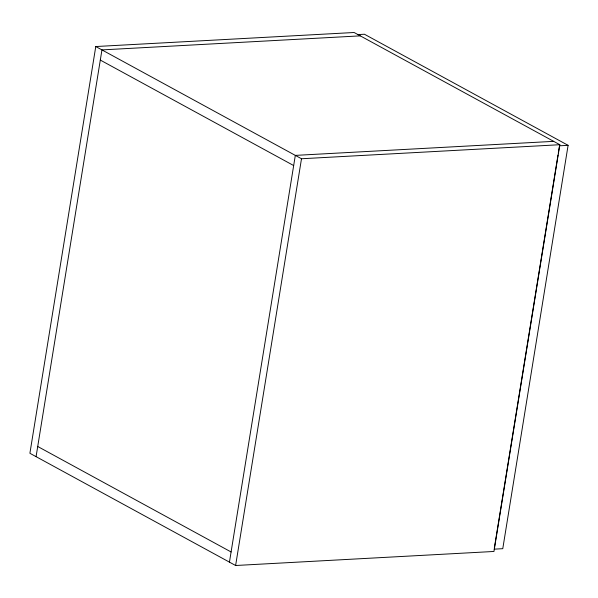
<?xml version="1.0" encoding="UTF-8"?>
<svg xmlns="http://www.w3.org/2000/svg" width="598" height="598" viewBox="0 0 598 598"><rect width="100%" height="100%" fill="white"/><g stroke="black" fill="none" stroke-linecap="round" stroke-linejoin="round"><path stroke-width="0.9" d="M95.777 46.539L29.9 453.284L235.619 565.499L493.955 551.461L559.833 144.716L354.121 32.501L95.777 46.539L301.497 158.754L559.833 144.716M36.074 456.648L101.952 49.903L360.288 35.865M229.445 562.135L295.322 155.39L553.666 141.352M235.619 565.499L301.497 158.754M494.307 548.239L554.421 177.113M554.712 175.266L557.994 155.009M558.293 153.163L559.339 146.719M357.552 34.609L364.444 34.236L568.1 145.329L502.769 548.687L494.157 549.158M559.489 145.8L568.1 145.329M100.3 60.069L293.678 165.556M37.719 446.482L231.09 551.969"/></g></svg>
